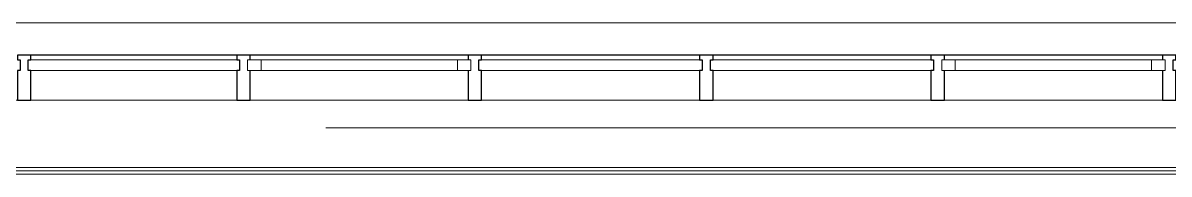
# Model space of a CAD drawing. Header units: millimetres. Extents: x 5993 to 95364, y 94667 to 143522.
# Drawn here: x 46241.3 to 46588, y 114847.8 to 114893.5 of the extents above; entities that cross this region are included whole.
import ezdxf

# ---------------------------------------------------------------- set-up
doc = ezdxf.new("R2010")
doc.units = ezdxf.units.MM
doc.linetypes.add('50_200_ШТРИХ_1Т_ш5_п1_п1_', pattern=[1400, 1000, -200, 0, -200])
doc.linetypes.add('Штрих короткий', pattern=[300, 150, -150])
for name, color, linetype, lineweight in [('0-2', 7, 'Continuous', 9), ('S-GRID-____-OTLN-1', 7, '50_200_ШТРИХ_1Т_ш5_п1_п1_', 9), ('Импосты витража', 7, 'Continuous', 9), ('Импосты витража-1', 7, 'Continuous', 25), ('Каркас_Импост', 7, 'Continuous', 13), ('Каркас_Импост-1', 7, 'Continuous', 9), ('Окна', 7, 'Continuous', 9), ('Остекление-1', 7, 'Continuous', 9), ('Перемычка-1', 7, 'Штрих короткий', 9), ('Стены', 7, 'Continuous', 9)]:
    doc.layers.add(name, color=color, linetype=linetype, lineweight=lineweight)

# ---------------------------------------------------------------- blocks, each defined once
blk = doc.blocks.new('PNS_Панель прямоугольная2 - Нр_Стекло - 40мм-26243285-АИ2_01_План напольных покрытий и плинтусов 1го этажа _Часть 2_')
at = {"layer": 'Каркас_Импост'}
for p, q in [((-415, 0), (-415, 40)), ((-415, 40), (-365, 40)), ((-365, 40), (-365, 0)), ((415, 40), (365, 40)), ((365, 40), (365, 0)), ((415, 0), (415, 40)), ((-365, 0), (-415, 0)), ((365, 0), (415, 0))]:
    blk.add_line(p, q, dxfattribs=at)
at = {"layer": 'Каркас_Импост-1'}
for p, q in [((-365, 40), (365, 40)), ((-365, 0), (365, 0))]:
    blk.add_line(p, q, dxfattribs=at)
blk = doc.blocks.new('PNS_Панель прямоугольная1 - Нр_Стекло - 40мм-25374207-АИ2_01_План напольных покрытий и плинтусов 1го этажа _Часть 2_')
at = {"layer": 'Остекление-1'}
for p, q in [((-405, 40), (405, 40)), ((-415, 0), (415, 0)), ((405, 0), (-405, 0))]:
    blk.add_line(p, q, dxfattribs=at)
blk = doc.blocks.new('PNS_Панель прямоугольная1 - Нр_Стекло - 40мм-25374206-АИ2_01_План напольных покрытий и плинтусов 1го этажа _Часть 2_')
at = {"layer": 'Остекление-1'}
for p, q in [((-382.5, 40), (382.5, 40)), ((-392.5, 0), (392.5, 0)), ((382.5, 0), (-382.5, 0))]:
    blk.add_line(p, q, dxfattribs=at)
blk = doc.blocks.new('Прямоугольный импост - Импост структурный с накладкой - 150мм-25669421-АИ2_01_План напольных покрытий и плинтусов 1го этажа _Часть 2_')
at = {"layer": 'Импосты витража'}
for p, q in [((63435, 11467), (62625, 11467)), ((63435, 11300), (62625, 11300))]:
    blk.add_line(p, q, dxfattribs=at)
blk = doc.blocks.new('Прямоугольный импост - Импост структурный с накладкой - 150мм-25669420-АИ2_01_План напольных покрытий и плинтусов 1го этажа _Часть 2_')
at = {"layer": 'Импосты витража'}
for p, q in [((64250, 11467), (63485, 11467)), ((64250, 11300), (63485, 11300))]:
    blk.add_line(p, q, dxfattribs=at)
blk = doc.blocks.new('Прямоугольный импост - Импост структурный с накладкой - 150мм-25647633-АИ2_01_План напольных покрытий и плинтусов 1го этажа _Часть 2_')
at = {"layer": 'Импосты витража-1'}
for p, q in [((-25, 0), (-25, 17)), ((-25, 17), (25, 17)), ((-15, 0), (-25, 0)), ((-15, -40), (-15, 0)), ((25, 17), (25, 0)), ((-25, -150), (-25, -40)), ((-25, -40), (-15, -40)), ((25, -40), (25, -150)), ((25, -150), (-25, -150))]:
    blk.add_line(p, q, dxfattribs=at)
blk = doc.blocks.new('Прямоугольный импост - Импост структурный с накладкой - 150мм-V143-АИ2_01_План напольных покрытий и плинтусов 1го этажа _Часть 2_')
at = {"layer": 'Импосты витража-1'}
for p, q in [((-25, 0), (-25, 17)), ((-25, 17), (25, 17)), ((25, 0), (15, 0)), ((15, 0), (15, -40)), ((25, 17), (25, 0)), ((-25, -150), (-25, -40)), ((15, -40), (25, -40)), ((25, -40), (25, -150)), ((25, -150), (-25, -150))]:
    blk.add_line(p, q, dxfattribs=at)
blk = doc.blocks.new('Прямоугольный импост - Импост структурный с накладкой - 150мм-25647644-АИ2_01_План напольных покрытий и плинтусов 1го этажа _Часть 2_')
at = {"layer": 'Импосты витража-1'}
for p, q in [((-25, 0), (-25, 17)), ((-25, 17), (25, 17)), ((-15, 0), (-25, 0)), ((-15, -40), (-15, 0)), ((25, 0), (15, 0)), ((15, 0), (15, -40)), ((25, 17), (25, 0)), ((-25, -150), (-25, -40)), ((-25, -40), (-15, -40)), ((15, -40), (25, -40)), ((25, -40), (25, -150)), ((25, -150), (-25, -150))]:
    blk.add_line(p, q, dxfattribs=at)
blk = doc.blocks.new('Проем_Дверь_Прямоугольный - 5150х2700h_витражные проемы-27177747-АИ2_01_План напольных покрытий и плинтусов 1го этажа _Часть 2_')
at = {"layer": 'Перемычка-1'}
for p, q in [((2575, 125), (-2575, 125)), ((2575, -125), (-2575, -125))]:
    blk.add_line(p, q, dxfattribs=at)
blk = doc.blocks.new('Отлив_СКБ - Отлив витража_120_НВФ-31885513-АИ2_01_План напольных покрытий и плинтусов 1го этажа _Часть 2_')
at = {"layer": 'Окна'}
for p, q in [((0, 113), (0, 120)), ((7800, 120), (0, 120)), ((7800, 120), (7800, 113)), ((50, 2), (7750, 2))]:
    blk.add_line(p, q, dxfattribs=at)

msp = doc.modelspace()

# ---------------------------------------------------------------- linework, layer by layer
at = {"layer": 'S-GRID-____-OTLN-1', "color": 251, "ltscale": 0.6, "true_color": 0x636466}
msp.add_line((50293.31, 114861.8), (41443.97, 114861.8), dxfattribs=at)
at = {"layer": 'Стены'}
for p, q in [((46654.77, 114849.79), (46235.59, 114849.79)), ((46235.59, 114848.82), (46626.28, 114848.82)), ((46625.31, 114847.84), (46236.56, 114847.84))]:
    msp.add_line(p, q, dxfattribs=at)

# ---------------------------------------------------------------- block references
at = {"layer": '0-2', "xscale": 0.08139549610658335, "yscale": 0.08139549610658335, "zscale": 0.08139549610658335}
for name, p in [('Отлив_СКБ - Отлив витража_120_НВФ-31885513-АИ2_01_План напольных покрытий и плинтусов 1го этажа _Часть 2_', (46235.59, 114883.74)), ('Прямоугольный импост - Импост структурный с накладкой - 150мм-25669420-АИ2_01_План напольных покрытий и плинтусов 1го этажа _Часть 2_', (41076.33, 113950.37)), ('Прямоугольный импост - Импост структурный с накладкой - 150мм-25669421-АИ2_01_План напольных покрытий и плинтусов 1го этажа _Часть 2_', (41212.67, 113950.37)), ('Прямоугольный импост - Импост структурный с накладкой - 150мм-25669421-АИ2_01_План напольных покрытий и плинтусов 1го этажа _Часть 2_', (41282.67, 113950.37)), ('Прямоугольный импост - Импост структурный с накладкой - 150мм-25669421-АИ2_01_План напольных покрытий и плинтусов 1го этажа _Часть 2_', (41352.67, 113950.37)), ('Прямоугольный импост - Импост структурный с накладкой - 150мм-25669421-АИ2_01_План напольных покрытий и плинтусов 1го этажа _Часть 2_', (41422.67, 113950.37))]:
    msp.add_blockref(name, p, dxfattribs=at)
at = {"layer": '0-2', "extrusion": (0, 0, -1), "xscale": 0.08139549610658335, "yscale": 0.08139549610658335, "zscale": 0.08139549610658335}
for name, p in [('Прямоугольный импост - Импост структурный с накладкой - 150мм-25647644-АИ2_01_План напольных покрытий и плинтусов 1го этажа _Часть 2_', (-46241.69, 114882.35)), ('Прямоугольный импост - Импост структурный с накладкой - 150мм-V143-АИ2_01_План напольных покрытий и плинтусов 1го этажа _Часть 2_', (-46308.03, 114882.35)), ('Прямоугольный импост - Импост структурный с накладкой - 150мм-25647633-АИ2_01_План напольных покрытий и плинтусов 1го этажа _Часть 2_', (-46378.03, 114882.35)), ('Прямоугольный импост - Импост структурный с накладкой - 150мм-25647644-АИ2_01_План напольных покрытий и плинтусов 1го этажа _Часть 2_', (-46448.03, 114882.35)), ('Прямоугольный импост - Импост структурный с накладкой - 150мм-V143-АИ2_01_План напольных покрытий и плинтусов 1го этажа _Часть 2_', (-46518.03, 114882.35)), ('Прямоугольный импост - Импост структурный с накладкой - 150мм-25647633-АИ2_01_План напольных покрытий и плинтусов 1го этажа _Часть 2_', (-46588.03, 114882.35))]:
    msp.add_blockref(name, p, dxfattribs=at)
at = {"layer": '0-2', "xscale": 0.08139549610658335, "yscale": 0.08139549610658335, "zscale": 0.08139549610658335, "rotation": 180}
for name, p in [('PNS_Панель прямоугольная1 - Нр_Стекло - 40мм-25374206-АИ2_01_План напольных покрытий и плинтусов 1го этажа _Часть 2_', (46274.86, 114882.35)), ('PNS_Панель прямоугольная2 - Нр_Стекло - 40мм-26243285-АИ2_01_План напольных покрытий и плинтусов 1го этажа _Часть 2_', (46343.03, 114882.35)), ('PNS_Панель прямоугольная1 - Нр_Стекло - 40мм-25374207-АИ2_01_План напольных покрытий и плинтусов 1го этажа _Часть 2_', (46413.03, 114882.35)), ('PNS_Панель прямоугольная1 - Нр_Стекло - 40мм-25374207-АИ2_01_План напольных покрытий и плинтусов 1го этажа _Часть 2_', (46483.03, 114882.35)), ('PNS_Панель прямоугольная2 - Нр_Стекло - 40мм-26243285-АИ2_01_План напольных покрытий и плинтусов 1го этажа _Часть 2_', (46553.03, 114882.35)), ('Проем_Дверь_Прямоугольный - 5150х2700h_витражные проемы-27177747-АИ2_01_План напольных покрытий и плинтусов 1го этажа _Часть 2_', (46445.18, 114859.97))]:
    msp.add_blockref(name, p, dxfattribs=at)

doc.saveas('drawing.dxf')
